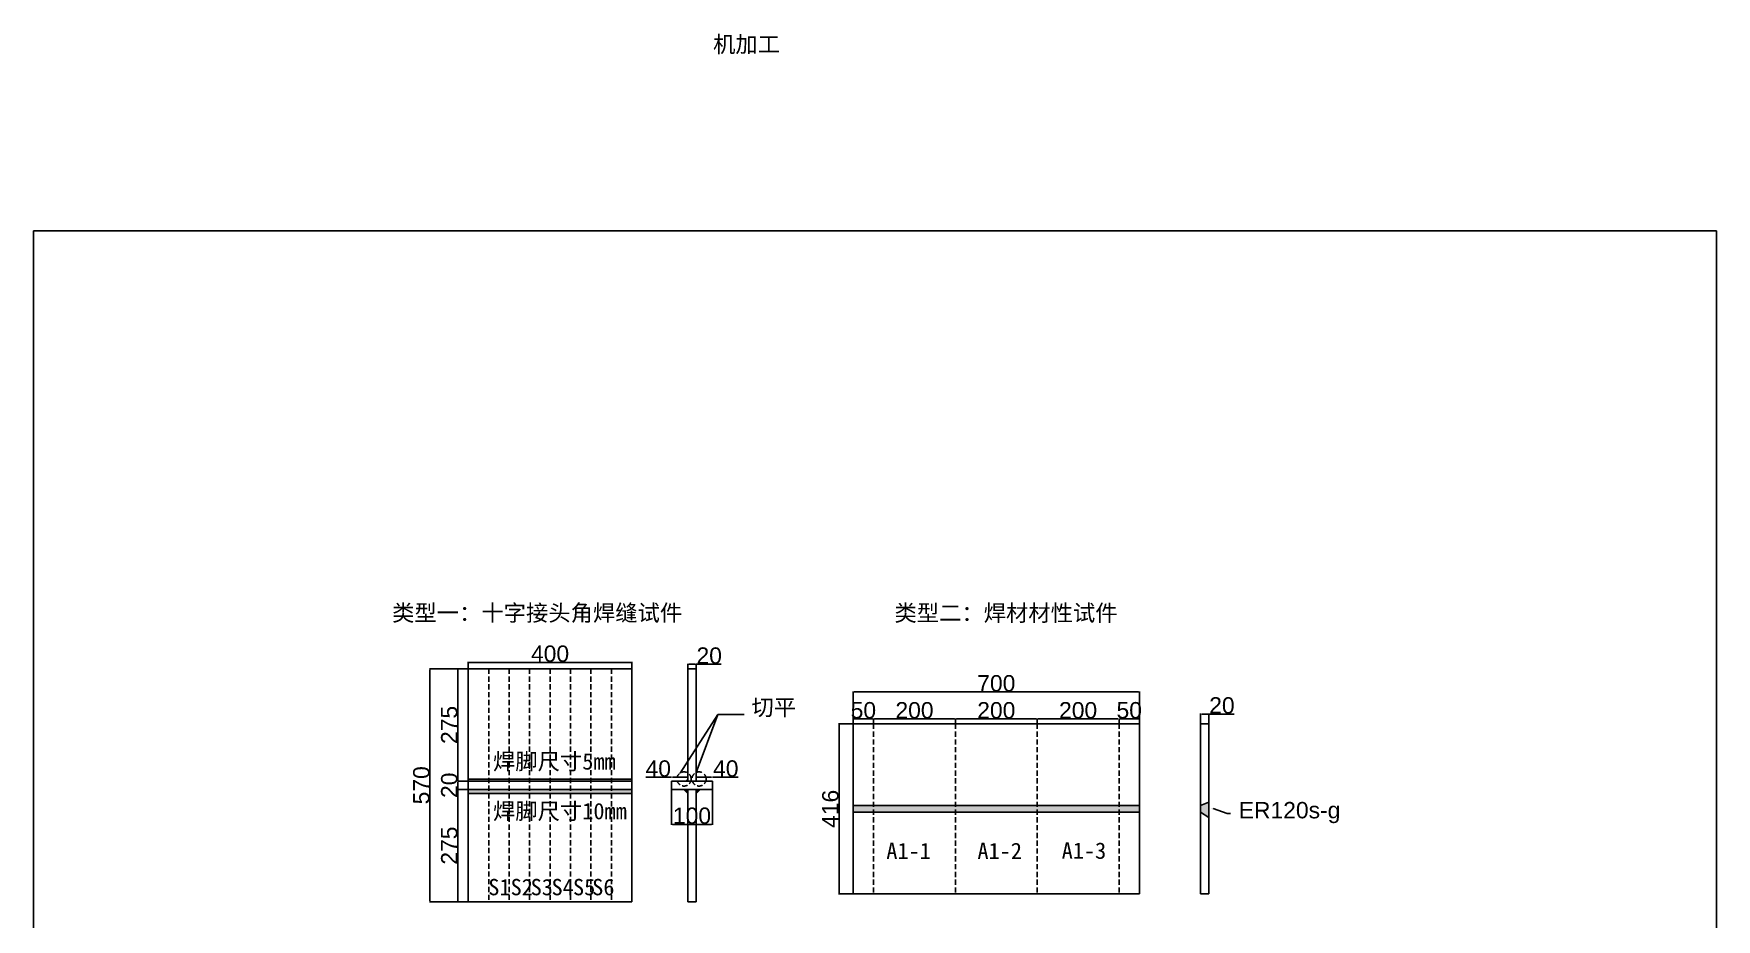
# Model space of a CAD drawing. Header units: millimetres. Extents: x 1508 to 21448, y 743 to 5053.
# Drawn here: x 17334 to 21448, y 2888 to 5053 of the extents above; entities that cross this region are included whole.
import ezdxf
from ezdxf import colors
from ezdxf.entities.mleader import LeaderData, LeaderLine
from ezdxf.math import Vec2, Vec3

# ---------------------------------------------------------------- set-up
doc = ezdxf.new("R2010")
doc.units = ezdxf.units.MM
doc.linetypes.add('DASHED', pattern=[19.05, 12.7, -6.35])
doc.layers.add('尺寸标注', color=6, linetype='Continuous')
doc.layers.add('标号', color=4, linetype='Continuous')
doc.styles.get("Standard").update_dxf_attribs({"font": 'arial.ttf'})
doc.dimstyles.new('边框总尺寸', dxfattribs={"dimtxt": 40, "dimasz": 2.5, "dimexe": 1.25, "dimexo": 0.625, "dimtad": 1, "dimtxsty": 'Standard', "dimcen": 2.5, "dimclrd": 6, "dimclre": 6, "dimclrt": 6, "dimadec": 0, "dimazin": 0, "dimtfac": 1, "dimtmove": 0, "dimatfit": 3, "dimfxl": 1, "dimarcsym": 0})

# ---------------------------------------------------------------- blocks, each defined once
blk = doc.blocks.new('*D179')
at = {"layer": 'Defpoints', "color": 0, "transparency": 16777216}
for p in [(18397, 3500.7), (18797, 3516.1), (18797, 3500.7)]:
    blk.add_point(p, dxfattribs=at)
at = {"layer": '尺寸标注', "color": 6, "lineweight": -2, "transparency": 16777216}
for p, q in [((18397, 3501.3), (18397, 3517.3)), ((18399.5, 3516.1), (18794.5, 3516.1)), ((18797, 3501.3), (18797, 3517.3))]:
    blk.add_line(p, q, dxfattribs=at)
at = {"layer": '尺寸标注', "color": 6, "transparency": 16777216}
for points in [[(18399.5, 3516.5), (18399.5, 3515.6), (18397, 3516.1)], [(18794.5, 3516.5), (18794.5, 3515.6), (18797, 3516.1)]]:
    blk.add_solid(points, dxfattribs=at)
at = {"layer": '尺寸标注', "color": 6, "transparency": 16777216, "insert": (18597, 3537.1), "char_height": 40, "attachment_point": 5}
blk.add_mtext('400', dxfattribs=at)
blk = doc.blocks.new('*D180')
at = {"layer": 'Defpoints', "color": 0, "transparency": 16777216}
for p in [(18397, 3500.7), (18371.7, 3225.7), (18397, 3225.7)]:
    blk.add_point(p, dxfattribs=at)
at = {"layer": '尺寸标注', "color": 6, "lineweight": -2, "transparency": 16777216}
for p, q in [((18396.3, 3500.7), (18370.5, 3500.7)), ((18371.7, 3498.2), (18371.7, 3228.2)), ((18396.3, 3225.7), (18370.5, 3225.7))]:
    blk.add_line(p, q, dxfattribs=at)
at = {"layer": '尺寸标注', "color": 6, "transparency": 16777216}
for points in [[(18371.3, 3498.2), (18372.1, 3498.2), (18371.7, 3500.7)], [(18371.3, 3228.2), (18372.1, 3228.2), (18371.7, 3225.7)]]:
    blk.add_solid(points, dxfattribs=at)
at = {"layer": '尺寸标注', "color": 6, "transparency": 16777216, "insert": (18350.7, 3363.2), "char_height": 40, "attachment_point": 5, "rotation": 90}
blk.add_mtext('275', dxfattribs=at)
blk = doc.blocks.new('*D181')
at = {"layer": 'Defpoints', "color": 0, "transparency": 16777216}
for p in [(18397, 3225.7), (18371.7, 3205.7), (18397, 3205.7)]:
    blk.add_point(p, dxfattribs=at)
at = {"layer": '尺寸标注', "color": 6, "lineweight": -2, "transparency": 16777216}
for p, q in [((18396.3, 3225.7), (18370.5, 3225.7)), ((18371.7, 3223.2), (18371.7, 3208.2)), ((18396.3, 3205.7), (18370.5, 3205.7))]:
    blk.add_line(p, q, dxfattribs=at)
at = {"layer": '尺寸标注', "color": 6, "transparency": 16777216}
for points in [[(18371.3, 3223.2), (18372.1, 3223.2), (18371.7, 3225.7)], [(18371.3, 3208.2), (18372.1, 3208.2), (18371.7, 3205.7)]]:
    blk.add_solid(points, dxfattribs=at)
at = {"layer": '尺寸标注', "color": 6, "transparency": 16777216, "insert": (18350.7, 3215.7), "char_height": 40, "attachment_point": 5, "rotation": 90}
blk.add_mtext('20', dxfattribs=at)
blk = doc.blocks.new('*D182')
at = {"layer": 'Defpoints', "color": 0, "transparency": 16777216}
for p in [(18397, 3205.7), (18371.7, 2930.7), (18397, 2930.7)]:
    blk.add_point(p, dxfattribs=at)
at = {"layer": '尺寸标注', "color": 6, "lineweight": -2, "transparency": 16777216}
for p, q in [((18396.3, 3205.7), (18370.5, 3205.7)), ((18371.7, 3203.2), (18371.7, 2933.2)), ((18396.3, 2930.7), (18370.5, 2930.7))]:
    blk.add_line(p, q, dxfattribs=at)
at = {"layer": '尺寸标注', "color": 6, "transparency": 16777216}
for points in [[(18371.3, 3203.2), (18372.1, 3203.2), (18371.7, 3205.7)], [(18371.3, 2933.2), (18372.1, 2933.2), (18371.7, 2930.7)]]:
    blk.add_solid(points, dxfattribs=at)
at = {"layer": '尺寸标注', "color": 6, "transparency": 16777216, "insert": (18350.7, 3068.2), "char_height": 40, "attachment_point": 5, "rotation": 90}
blk.add_mtext('275', dxfattribs=at)
blk = doc.blocks.new('*D183')
at = {"layer": 'Defpoints', "color": 0, "transparency": 16777216}
for p in [(18397, 3500.7), (18303.4, 2930.7), (18397, 2930.7)]:
    blk.add_point(p, dxfattribs=at)
at = {"layer": '尺寸标注', "color": 6, "lineweight": -2, "transparency": 16777216}
for p, q in [((18396.3, 3500.7), (18302.2, 3500.7)), ((18303.4, 3498.2), (18303.4, 2933.2)), ((18396.3, 2930.7), (18302.2, 2930.7))]:
    blk.add_line(p, q, dxfattribs=at)
at = {"layer": '尺寸标注', "color": 6, "transparency": 16777216}
for points in [[(18303, 3498.2), (18303.8, 3498.2), (18303.4, 3500.7)], [(18303, 2933.2), (18303.8, 2933.2), (18303.4, 2930.7)]]:
    blk.add_solid(points, dxfattribs=at)
at = {"layer": '尺寸标注', "color": 6, "transparency": 16777216, "insert": (18282.4, 3215.7), "char_height": 40, "attachment_point": 5, "rotation": 90}
blk.add_mtext('570', dxfattribs=at)
blk = doc.blocks.new('*D184')
at = {"layer": 'Defpoints', "color": 0, "transparency": 16777216}
for p in [(18934, 3500.7), (18954, 3511.4), (18954, 3500.7)]:
    blk.add_point(p, dxfattribs=at)
at = {"layer": '尺寸标注', "color": 6, "lineweight": -2, "transparency": 16777216}
for p, q in [((18934, 3501.3), (18934, 3512.7)), ((18936.5, 3511.4), (18951.5, 3511.4)), ((18954, 3501.3), (18954, 3512.7)), ((18954, 3511.4), (19015.6, 3511.4))]:
    blk.add_line(p, q, dxfattribs=at)
at = {"layer": '尺寸标注', "color": 6, "transparency": 16777216}
for points in [[(18936.5, 3511.9), (18936.5, 3511), (18934, 3511.4)], [(18951.5, 3511.9), (18951.5, 3511), (18954, 3511.4)]]:
    blk.add_solid(points, dxfattribs=at)
at = {"layer": '尺寸标注', "color": 6, "transparency": 16777216, "insert": (18986.1, 3532.5), "char_height": 40, "attachment_point": 5}
blk.add_mtext('20', dxfattribs=at)
blk = doc.blocks.new('*D185')
at = {"layer": 'Defpoints', "color": 0, "transparency": 16777216}
for p in [(18894, 3205.7), (18994, 3205.7), (18994, 3120)]:
    blk.add_point(p, dxfattribs=at)
at = {"layer": '尺寸标注', "color": 6, "lineweight": -2, "transparency": 16777216}
for p, q in [((18894, 3205), (18894, 3118.8)), ((18994, 3205), (18994, 3118.8)), ((18896.5, 3120), (18991.5, 3120))]:
    blk.add_line(p, q, dxfattribs=at)
at = {"layer": '尺寸标注', "color": 6, "transparency": 16777216}
for points in [[(18896.5, 3120.4), (18896.5, 3119.6), (18894, 3120)], [(18991.5, 3120.4), (18991.5, 3119.6), (18994, 3120)]]:
    blk.add_solid(points, dxfattribs=at)
at = {"layer": '尺寸标注', "color": 6, "transparency": 16777216, "insert": (18944, 3141.1), "char_height": 40, "attachment_point": 5}
blk.add_mtext('100', dxfattribs=at)
blk = doc.blocks.new('*D169')
at = {"layer": 'Defpoints', "color": 0, "transparency": 16777216}
for p in [(18954, 3235.3), (18994, 3235.3), (18994, 3235.3)]:
    blk.add_point(p, dxfattribs=at)
at = {"layer": '尺寸标注', "color": 6, "lineweight": -2, "transparency": 16777216}
for p, q in [((18954, 3236), (18954, 3236.6)), ((18956.5, 3235.3), (18991.5, 3235.3)), ((18994, 3236), (18994, 3236.6)), ((18994, 3235.3), (19056.6, 3235.3))]:
    blk.add_line(p, q, dxfattribs=at)
at = {"layer": '尺寸标注', "color": 6, "transparency": 16777216}
for points in [[(18956.5, 3235.8), (18956.5, 3234.9), (18954, 3235.3)], [(18991.5, 3235.8), (18991.5, 3234.9), (18994, 3235.3)]]:
    blk.add_solid(points, dxfattribs=at)
at = {"layer": '尺寸标注', "color": 6, "transparency": 16777216, "insert": (19026.6, 3256.4), "char_height": 40, "attachment_point": 5}
blk.add_mtext('40', dxfattribs=at)
blk = doc.blocks.new('*D170')
at = {"layer": 'Defpoints', "color": 0, "transparency": 16777216}
for p in [(18894, 3235.3), (18894, 3235.3), (18934, 3235.3)]:
    blk.add_point(p, dxfattribs=at)
at = {"layer": '尺寸标注', "color": 6, "lineweight": -2, "transparency": 16777216}
for p, q in [((18894, 3235.3), (18831.5, 3235.3)), ((18894, 3236), (18894, 3236.6)), ((18931.5, 3235.3), (18896.5, 3235.3)), ((18934, 3236), (18934, 3236.6))]:
    blk.add_line(p, q, dxfattribs=at)
at = {"layer": '尺寸标注', "color": 6, "transparency": 16777216}
for points in [[(18896.5, 3235.8), (18896.5, 3234.9), (18894, 3235.3)], [(18931.5, 3235.8), (18931.5, 3234.9), (18934, 3235.3)]]:
    blk.add_solid(points, dxfattribs=at)
at = {"layer": '尺寸标注', "color": 6, "transparency": 16777216, "insert": (18861.5, 3256.4), "char_height": 40, "attachment_point": 5}
blk.add_mtext('40', dxfattribs=at)
blk = doc.blocks.new('*D186')
at = {"layer": 'Defpoints', "color": 0, "transparency": 16777216}
for p in [(19338, 3366.1), (19303.5, 2950.1), (19338, 2950.1)]:
    blk.add_point(p, dxfattribs=at)
at = {"layer": '尺寸标注', "color": 6, "lineweight": -2, "transparency": 16777216}
for p, q in [((19337.4, 3366.1), (19302.2, 3366.1)), ((19303.5, 3363.6), (19303.5, 2952.6)), ((19337.4, 2950.1), (19302.2, 2950.1))]:
    blk.add_line(p, q, dxfattribs=at)
at = {"layer": '尺寸标注', "color": 6, "transparency": 16777216}
for points in [[(19303.1, 3363.6), (19303.9, 3363.6), (19303.5, 3366.1)], [(19303.1, 2952.6), (19303.9, 2952.6), (19303.5, 2950.1)]]:
    blk.add_solid(points, dxfattribs=at)
at = {"layer": '尺寸标注', "color": 6, "transparency": 16777216, "insert": (19282.5, 3158.1), "char_height": 40, "attachment_point": 5, "rotation": 90}
blk.add_mtext('416', dxfattribs=at)
blk = doc.blocks.new('*D187')
at = {"layer": 'Defpoints', "color": 0, "transparency": 16777216}
for p in [(20038, 3443.8), (19338, 3366.1), (20038, 3366.1)]:
    blk.add_point(p, dxfattribs=at)
at = {"layer": '尺寸标注', "color": 6, "lineweight": -2, "transparency": 16777216}
for p, q in [((19338, 3366.7), (19338, 3445)), ((19340.5, 3443.8), (20035.5, 3443.8)), ((20038, 3366.7), (20038, 3445))]:
    blk.add_line(p, q, dxfattribs=at)
at = {"layer": '尺寸标注', "color": 6, "transparency": 16777216}
for points in [[(19340.5, 3444.2), (19340.5, 3443.4), (19338, 3443.8)], [(20035.5, 3444.2), (20035.5, 3443.4), (20038, 3443.8)]]:
    blk.add_solid(points, dxfattribs=at)
at = {"layer": '尺寸标注', "color": 6, "transparency": 16777216, "insert": (19688, 3464.8), "char_height": 40, "attachment_point": 5}
blk.add_mtext('700', dxfattribs=at)
blk = doc.blocks.new('*D188')
at = {"layer": 'Defpoints', "color": 0, "transparency": 16777216}
for p in [(20207.6, 3389.6), (20187.6, 3366.1), (20207.6, 3366.1)]:
    blk.add_point(p, dxfattribs=at)
at = {"layer": '尺寸标注', "color": 6, "lineweight": -2, "transparency": 16777216}
for p, q in [((20187.6, 3366.7), (20187.6, 3390.9)), ((20190.1, 3389.6), (20205.1, 3389.6)), ((20207.6, 3366.7), (20207.6, 3390.9)), ((20207.6, 3389.6), (20269.2, 3389.6))]:
    blk.add_line(p, q, dxfattribs=at)
at = {"layer": '尺寸标注', "color": 6, "transparency": 16777216}
for points in [[(20190.1, 3390.1), (20190.1, 3389.2), (20187.6, 3389.6)], [(20205.1, 3390.1), (20205.1, 3389.2), (20207.6, 3389.6)]]:
    blk.add_solid(points, dxfattribs=at)
at = {"layer": '尺寸标注', "color": 6, "transparency": 16777216, "insert": (20239.6, 3410.7), "char_height": 40, "attachment_point": 5}
blk.add_mtext('20', dxfattribs=at)
blk = doc.blocks.new('*D207')
at = {"layer": 'Defpoints', "color": 0, "transparency": 16777216}
for p in [(19388, 3377.9), (19338, 3366.1), (19388, 3366.1)]:
    blk.add_point(p, dxfattribs=at)
at = {"layer": '尺寸标注', "color": 6, "lineweight": -2, "transparency": 16777216}
for p, q in [((19338, 3366.7), (19338, 3379.1)), ((19340.5, 3377.9), (19385.5, 3377.9)), ((19388, 3366.7), (19388, 3379.1))]:
    blk.add_line(p, q, dxfattribs=at)
at = {"layer": '尺寸标注', "color": 6, "transparency": 16777216}
for points in [[(19340.5, 3378.3), (19340.5, 3377.5), (19338, 3377.9)], [(19385.5, 3378.3), (19385.5, 3377.5), (19388, 3377.9)]]:
    blk.add_solid(points, dxfattribs=at)
at = {"layer": '尺寸标注', "color": 6, "transparency": 16777216, "insert": (19363, 3398.9), "char_height": 40, "attachment_point": 5}
blk.add_mtext('50', dxfattribs=at)
blk = doc.blocks.new('*D208')
at = {"layer": 'Defpoints', "color": 0, "transparency": 16777216}
for p in [(19588, 3377.8), (19388, 3366.1), (19588, 3366.1)]:
    blk.add_point(p, dxfattribs=at)
at = {"layer": '尺寸标注', "color": 6, "lineweight": -2, "transparency": 16777216}
for p, q in [((19388, 3366.7), (19388, 3379)), ((19390.5, 3377.8), (19585.5, 3377.8)), ((19588, 3366.7), (19588, 3379))]:
    blk.add_line(p, q, dxfattribs=at)
at = {"layer": '尺寸标注', "color": 6, "transparency": 16777216}
for points in [[(19390.5, 3378.2), (19390.5, 3377.4), (19388, 3377.8)], [(19585.5, 3378.2), (19585.5, 3377.4), (19588, 3377.8)]]:
    blk.add_solid(points, dxfattribs=at)
at = {"layer": '尺寸标注', "color": 6, "transparency": 16777216, "insert": (19488, 3398.8), "char_height": 40, "attachment_point": 5}
blk.add_mtext('200', dxfattribs=at)
blk = doc.blocks.new('*D209')
at = {"layer": 'Defpoints', "color": 0, "transparency": 16777216}
for p in [(19788, 3377.8), (19588, 3366.1), (19788, 3366.1)]:
    blk.add_point(p, dxfattribs=at)
at = {"layer": '尺寸标注', "color": 6, "lineweight": -2, "transparency": 16777216}
for p, q in [((19588, 3366.7), (19588, 3379)), ((19590.5, 3377.8), (19785.5, 3377.8)), ((19788, 3366.7), (19788, 3379))]:
    blk.add_line(p, q, dxfattribs=at)
at = {"layer": '尺寸标注', "color": 6, "transparency": 16777216}
for points in [[(19590.5, 3378.2), (19590.5, 3377.4), (19588, 3377.8)], [(19785.5, 3378.2), (19785.5, 3377.4), (19788, 3377.8)]]:
    blk.add_solid(points, dxfattribs=at)
at = {"layer": '尺寸标注', "color": 6, "transparency": 16777216, "insert": (19688, 3398.8), "char_height": 40, "attachment_point": 5}
blk.add_mtext('200', dxfattribs=at)
blk = doc.blocks.new('*D210')
at = {"layer": 'Defpoints', "color": 0, "transparency": 16777216}
for p in [(19988, 3377.8), (19788, 3366.1), (19988, 3366.1)]:
    blk.add_point(p, dxfattribs=at)
at = {"layer": '尺寸标注', "color": 6, "lineweight": -2, "transparency": 16777216}
for p, q in [((19788, 3366.7), (19788, 3379)), ((19790.5, 3377.8), (19985.5, 3377.8)), ((19988, 3366.7), (19988, 3379))]:
    blk.add_line(p, q, dxfattribs=at)
at = {"layer": '尺寸标注', "color": 6, "transparency": 16777216}
for points in [[(19790.5, 3378.2), (19790.5, 3377.4), (19788, 3377.8)], [(19985.5, 3378.2), (19985.5, 3377.4), (19988, 3377.8)]]:
    blk.add_solid(points, dxfattribs=at)
at = {"layer": '尺寸标注', "color": 6, "transparency": 16777216, "insert": (19888, 3398.8), "char_height": 40, "attachment_point": 5}
blk.add_mtext('200', dxfattribs=at)
blk = doc.blocks.new('*D211')
at = {"layer": 'Defpoints', "color": 0, "transparency": 16777216}
for p in [(20038, 3377.9), (19988, 3366.1), (20038, 3366.1)]:
    blk.add_point(p, dxfattribs=at)
at = {"layer": '尺寸标注', "color": 6, "lineweight": -2, "transparency": 16777216}
for p, q in [((19988, 3366.7), (19988, 3379.1)), ((19990.5, 3377.9), (20035.5, 3377.9)), ((20038, 3366.7), (20038, 3379.1))]:
    blk.add_line(p, q, dxfattribs=at)
at = {"layer": '尺寸标注', "color": 6, "transparency": 16777216}
for points in [[(19990.5, 3378.3), (19990.5, 3377.5), (19988, 3377.9)], [(20035.5, 3378.3), (20035.5, 3377.5), (20038, 3377.9)]]:
    blk.add_solid(points, dxfattribs=at)
at = {"layer": '尺寸标注', "color": 6, "transparency": 16777216, "insert": (20013, 3398.9), "char_height": 40, "attachment_point": 5}
blk.add_mtext('50', dxfattribs=at)

msp = doc.modelspace()

# ---------------------------------------------------------------- hatches: boundary and pattern name
h = msp.add_hatch(color=256)
h.dxf.hatch_style = 1
h.paths.add_polyline_path([(18796.968, 3230.666), (18396.968, 3230.666), (18396.968, 3225.666), (18796.968, 3225.666)])
h.paths.add_polyline_path([(18796.968, 3205.666), (18396.968, 3205.666), (18396.968, 3195.666), (18796.968, 3195.666)])
h = msp.add_hatch(color=256)
h.dxf.hatch_style = 1
h.paths.add_polyline_path([(18934.049, 3230.666), (18929.049, 3225.666), (18934.049, 3225.666)])
h = msp.add_hatch(color=256)
h.dxf.hatch_style = 1
h.paths.add_polyline_path([(18954.049, 3230.666), (18959.049, 3225.666), (18954.049, 3225.666)])
h = msp.add_hatch(color=256)
h.dxf.hatch_style = 1
h.paths.add_polyline_path([(18934.049, 3205.666), (18924.049, 3205.666), (18934.049, 3195.666)])
h = msp.add_hatch(color=256)
h.dxf.hatch_style = 1
h.paths.add_polyline_path([(18954.049, 3205.666), (18964.049, 3205.666), (18954.049, 3195.666)])
h = msp.add_hatch(color=256)
h.dxf.hatch_style = 1
h.paths.add_polyline_path([(19338.007, 3166.102), (19338.007, 3150.102), (20038.007, 3150.102), (20038.007, 3166.102)])
h.paths.add_polyline_path([(20187.583, 3166.102), (20187.583, 3150.102), (20207.583, 3136.835), (20207.583, 3174.72)])

# ---------------------------------------------------------------- linework, layer by layer
for p, q in [((18396.968, 3500.666), (18796.968, 3500.666)), ((18396.968, 3225.666), (18396.968, 3500.666)), ((18796.968, 3500.666), (18796.968, 3225.666)), ((18934.049, 3500.666), (18954.049, 3500.666)), ((18934.049, 3225.666), (18934.049, 3500.666)), ((18954.049, 3500.666), (18954.049, 3225.666)), ((19338.007, 3366.102), (19338.007, 2950.102)), ((20038.007, 3366.102), (19338.007, 3366.102)), ((20038.007, 2950.102), (20038.007, 3366.102)), ((20187.583, 3366.102), (20207.583, 3366.102)), ((20187.583, 2950.102), (20187.583, 3366.102)), ((20207.583, 3366.102), (20207.583, 2950.102)), ((18796.968, 3230.666), (18396.968, 3230.666)), ((18796.968, 3225.666), (18396.968, 3225.666)), ((18396.968, 3225.666), (18396.968, 3205.666)), ((18796.968, 3205.666), (18796.968, 3225.666)), ((18894.049, 3225.666), (18994.049, 3225.666)), ((18894.049, 3205.666), (18894.049, 3225.666)), ((18934.049, 3230.666), (18929.049, 3225.666)), ((18934.049, 3225.666), (18929.049, 3225.666)), ((18934.049, 3225.666), (18934.049, 3230.666)), ((18954.049, 3225.666), (18934.049, 3225.666)), ((18994.049, 3225.666), (18994.049, 3205.666)), ((18396.968, 3205.666), (18796.968, 3205.666)), ((18396.968, 2930.666), (18396.968, 3205.666)), ((18396.968, 3195.666), (18796.968, 3195.666)), ((18796.968, 3205.666), (18796.968, 2930.666)), ((18994.049, 3205.666), (18894.049, 3205.666)), ((18934.049, 3205.666), (18924.049, 3205.666)), ((18934.049, 3195.666), (18924.049, 3205.666)), ((18934.049, 2930.666), (18934.049, 3205.666)), ((18934.049, 3205.666), (18934.049, 3195.666)), ((18954.049, 3205.666), (18954.049, 2930.666)), ((18954.049, 3195.666), (18964.049, 3205.666)), ((20187.583, 3166.102), (20207.583, 3174.72)), ((20038.007, 3166.102), (19338.007, 3166.102)), ((19338.007, 3150.102), (20038.007, 3150.102)), ((20187.583, 3150.102), (20207.583, 3136.835)), ((18796.968, 2930.666), (18396.968, 2930.666)), ((18954.049, 2930.666), (18934.049, 2930.666)), ((19338.007, 2950.102), (20038.007, 2950.102)), ((20207.583, 2950.102), (20187.583, 2950.102))]:
    msp.add_line(p, q)
at = {"linetype": 'DASHED'}
for p, q in [((18446.968, 3500.666), (18446.968, 2930.666)), ((18496.968, 3500.666), (18496.968, 2930.666)), ((18546.968, 3500.666), (18546.968, 2930.666)), ((18596.968, 3500.666), (18596.968, 2930.666)), ((18646.968, 3500.666), (18646.968, 2930.666)), ((18696.968, 3500.666), (18696.968, 2930.666)), ((18746.968, 3500.666), (18746.968, 2930.666)), ((19388.007, 3366.102), (19388.007, 2950.102)), ((19588.007, 3366.102), (19588.007, 2950.102)), ((19788.007, 3366.102), (19788.007, 2950.102)), ((19988.007, 3366.102), (19988.007, 2950.102))]:
    msp.add_line(p, q, dxfattribs=at)
at = {"layer": '尺寸标注'}
for p, q in [((17334.454, 4571.092), (17334.454, 792.076)), ((21448.384, 4571.092), (17334.454, 4571.092)), ((21448.384, 792.076), (21448.384, 4571.092)), ((18914.982, 3245.576), (19007.287, 3389.125)), ((18954.049, 3246.868), (19007.287, 3389.125)), ((19007.287, 3389.125), (19071.239, 3389.125))]:
    msp.add_line(p, q, dxfattribs=at)
at = {"layer": '尺寸标注', "linetype": 'DASHED'}
for centre in [(18924.515, 3231.145), (18961.256, 3231.145)]:
    msp.add_circle(centre, 17.296, dxfattribs=at)

# ---------------------------------------------------------------- texts
at = {"layer": '尺寸标注', "insert": (19089.438, 3315.256), "char_height": 40, "attachment_point": 7}
msp.add_mtext_dynamic_manual_height_columns('{\\fSimSun|b0|i0|c134|p2;切平\\P} ', width=430.68363, gutter_width=12.5, heights=[0], dxfattribs=at)
at = {"layer": '标号', "char_height": 40, "attachment_point": 7}
for s, width, heights, insert in [('{\\fSimSun|b0|i0|c134|p2;机加工}', 1605.41615, [52.667], (18995.473, 5002.585)), ('{\\fSimSun|b0|i0|c134|p2;类型一：十字接头角焊缝试件}', 1605.41615, [52.667], (18210.812, 3612.347)), ('{\\fSimSun|b0|i0|c134|p2;类型二：焊材材性试件}', 1605.41615, [52.667], (19438.998, 3612.347)), ('{\\fSimSun|b0|i0|c134|p2;焊脚尺寸5mm\\P} ', 430.68363, [0], (18457.512, 3182.811)), ('{\\fSimSun|b0|i0|c134|p2;焊脚尺寸10mm\\P} ', 430.68363, [0], (18457.512, 3061.352)), ('ER120s-g ', 70.10425, [0], (20280.74, 3122.865)), ('{\\fSimSun|b0|i0|c134|p2;A1-1\\P} ', 430.68363, [0], (19419.086, 2968.665)), ('{\\fSimSun|b0|i0|c134|p2;A1-2\\P} ', 430.68363, [0], (19641.899, 2968.665)), ('{\\fSimSun|b0|i0|c134|p2;A1-3\\P} ', 430.68363, [0], (19847.861, 2968.665)), ('{\\fSimSun|b0|i0|c134|p2;S1\\P} ', 430.68363, [0], (18445.942, 2879.521)), ('{\\fSimSun|b0|i0|c134|p2;S2\\P} ', 430.68363, [0], (18500.537, 2879.521)), ('{\\fSimSun|b0|i0|c134|p2;S3\\P} ', 430.68363, [0], (18549.533, 2879.521)), ('{\\fSimSun|b0|i0|c134|p2;S4\\P} ', 430.68363, [0], (18600.629, 2879.521)), ('{\\fSimSun|b0|i0|c134|p2;S5\\P} ', 430.68363, [0], (18653.125, 2879.521)), ('{\\fSimSun|b0|i0|c134|p2;S6\\P} ', 430.68363, [0], (18700.021, 2879.521))]:
    msp.add_mtext_dynamic_manual_height_columns(s, width=width, gutter_width=12.5, heights=heights, dxfattribs=dict(at, insert=insert))

# ---------------------------------------------------------------- dimensions: what is measured, and where the dimension line sits
at = {"layer": '尺寸标注'}
for p1, p2, distance, picture, middle in [((18396.968, 3500.666), (18796.968, 3500.666), 15.387, '*D179', (18596.968, 3537.101)), ((18934.049, 3500.666), (18954.049, 3500.666), 10.78, '*D184', (18986.096, 3532.494)), ((18396.968, 3500.666), (18396.968, 2930.666), -93.535, '*D183', (18282.385, 3215.666)), ((18396.968, 3500.666), (18396.968, 3225.666), -25.252, '*D180', (18350.668, 3363.166)), ((19338.007, 3366.102), (20038.007, 3366.102), 77.679, '*D187', (19688.007, 3464.83)), ((19388.007, 3366.102), (19588.007, 3366.102), 11.665, '*D208', (19488.007, 3398.815)), ((19588.007, 3366.102), (19788.007, 3366.102), 11.665, '*D209', (19688.007, 3398.815)), ((19788.007, 3366.102), (19988.007, 3366.102), 11.665, '*D210', (19888.007, 3398.815)), ((20187.583, 3366.102), (20207.583, 3366.102), 23.54, '*D188', (20239.63, 3410.69)), ((19338.007, 3366.102), (19338.007, 2950.102), -34.508, '*D186', (19282.451, 3158.102)), ((18934.049, 3235.344), (18894.049, 3235.344), 0, '*D170', (18861.538, 3256.392)), ((18954.049, 3235.344), (18994.049, 3235.344), 0, '*D169', (19026.56, 3256.392)), ((18396.968, 3205.666), (18396.968, 2930.666), -25.252, '*D182', (18350.668, 3068.166)), ((18894.049, 3205.666), (18994.049, 3205.666), -85.664, '*D185', (18944.049, 3141.05))]:
    dim = msp.add_aligned_dim(p1=p1, p2=p2, distance=distance, dimstyle='边框总尺寸', dxfattribs=at)
    dim.commit()
    dim.dimension.update_dxf_attribs({"geometry": picture, "text_midpoint": middle})
for base, p1, p2, angle, picture, middle in [((19388.007, 3377.868), (19338.007, 3366.102), (19388.007, 3366.102), 0, '*D207', (19363.007, 3377.868)), ((20038.007, 3377.868), (19988.007, 3366.102), (20038.007, 3366.102), 360, '*D211', (20013.007, 3377.868)), ((18371.716, 3205.666), (18396.968, 3225.666), (18396.968, 3205.666), 270, '*D181', (18371.716, 3215.666))]:
    dim = msp.add_linear_dim(base=base, p1=p1, p2=p2, angle=angle, dimstyle='边框总尺寸', dxfattribs=at)
    dim.commit()
    dim.dimension.update_dxf_attribs({"geometry": picture, "text_midpoint": middle, "dimtype": 161})

# ---------------------------------------------------------------- leaders
ml = msp.add_multileader_mtext('Standard')
ml.set_content('', color=256)
ml.set_leader_properties()
ml.build(insert=Vec2(0, 0))
ctx = ml.context
ctx.base_point, ctx.plane_origin = Vec3(20260.675, 3146.62), Vec3(20214.107, 3136.835)
notes = []
notes.append((ctx, [(0, (1, 1, 0), (20252.675, 3146.62), (1, 0), 8, [(0, [(20214.107, 3160.039)], 0, [])])]))
ctx.mtext.insert, ctx.mtext.flow_direction = Vec3(20262.675, 3148.62), 5
for ctx, leaders in notes:
    for number, flags, end, landing, length, lines in leaders:
        leader = LeaderData()
        leader.index, (leader.has_last_leader_line, leader.has_dogleg_vector, leader.attachment_direction) = number, flags
        leader.last_leader_point, leader.dogleg_vector, leader.dogleg_length = Vec3(end), Vec3(landing), length
        for number, points, colour, breaks in lines:
            line = LeaderLine()
            line.index, line.vertices, line.color, line.breaks = number, Vec3.list(points), colors.encode_raw_color(colour), breaks
            leader.lines.append(line)
        ctx.leaders.append(leader)

doc.saveas('drawing.dxf')
